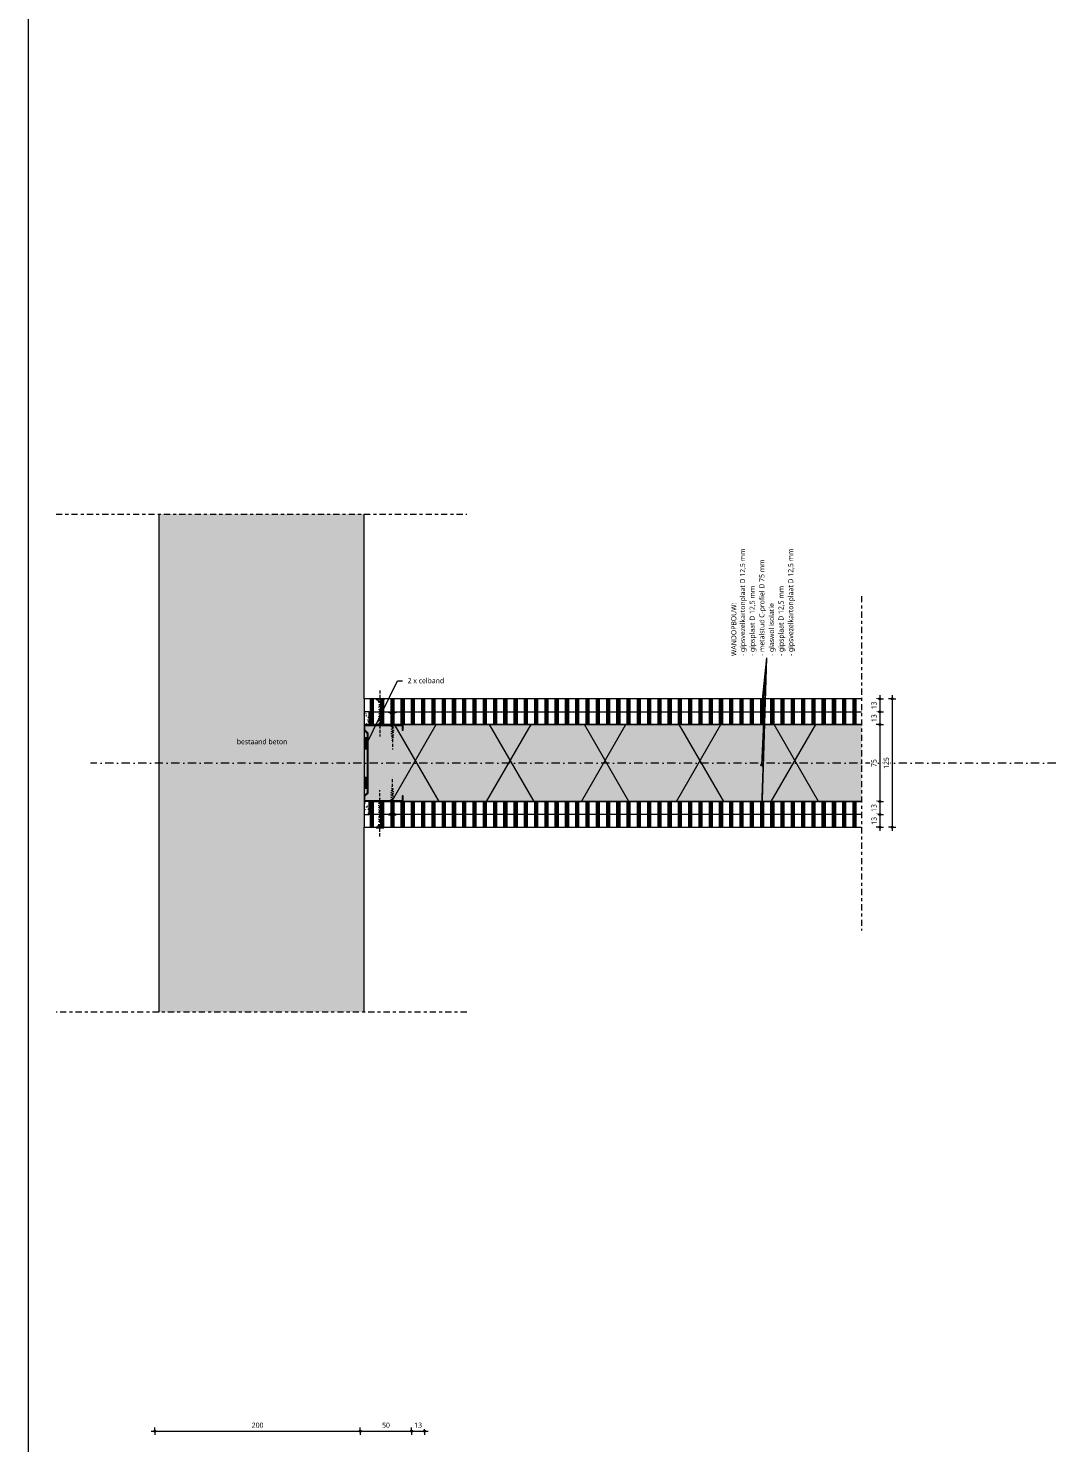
# Model space of a CAD drawing. Header units: millimetres. Extents: x 32900 to 38291, y -18988 to 4133.
# Drawn here: x 32971 to 33971, y -4504 to -3127 of the extents above; entities that cross this region are included whole.
import ezdxf

# ---------------------------------------------------------------- set-up
doc = ezdxf.new("R2010")
doc.units = ezdxf.units.MM
for name, pattern in [('MV_center', [15, 6, -3, 3, -3]), ('MV_hidden_2', [4.5, 3, -1.5]), ('MV_stramien', [16, 8, -4, 0, -4])]:
    doc.linetypes.add(name, pattern=pattern)
for name, color, linetype, lineweight in [('A-ANNO-DIMS', 211, 'Continuous', 13), ('A-ANNO-DIMS-2', 211, 'Continuous', 13), ('A-ANNO-NOTE', 131, 'Continuous', 18), ('A-DETL', 90, 'Continuous', 13), ('A-DETL-GENF', 92, 'Continuous', 18), ('A-DETL-THIN', 151, 'Continuous', 18), ('G-ANNO-TEXT', 231, 'Continuous', 13)]:
    doc.layers.add(name, color=color, linetype=linetype, lineweight=lineweight)
doc.styles.add('Segoe UI', font='segoeui.ttf', dxfattribs={"height": 5})
doc.styles.add('Segoe UI_B', font='segoeui.ttf', dxfattribs={"height": 5})
doc.dimstyles.new('2_5_mm', dxfattribs={"dimscale": 304.8, "dimtxt": 5.23682, "dimasz": 0.006562, "dimexe": 0.011811, "dimexo": 0.0625, "dimgap": 0.005906, "dimtad": 1, "dimdec": 0, "dimzin": 0, "dimdsep": 46, "dimtxsty": 'Segoe UI', "dimblk1": 'DOTBLANK', "dimblk2": 'DOTBLANK', "dimsah": 1, "dimcen": 0.09, "dimdle": 0.011811, "dimazin": 0, "dimtfac": 1, "dimtdec": 4, "dimtix": 1, "dimtmove": 0, "dimatfit": 3, "dimfxl": 0.011811, "dimfxlon": 1, "dimtvp": 1, "dimtfill": 1, "dimtolj": 1, "dimtzin": 0, "dimarcsym": 2})
pattern_1 = [(90, (4, 0), (-10, 6e-16), []), (90, (5, 0), (-10, 6e-16), []), (90, (6, 0), (-10, 6e-16), []), (90, (7, 0), (-10, 6e-16), [])]
pattern_2 = [(0, (0, 0), (8.128, 2.032), [0.67056, -5.425, 0.67056, -5.425, -32.512]), (0, (0, 0), (8.128, 2.032), [-12.192, 0.67056, -11.521, 0.67056, -5.425, -14.224]), (0, (0, 0), (8.128, 2.032), [-30.48, 0.67056, -3.393, 0.67056, -9.489]), (120, (3.048, 1.016), (-5.82376362, 6.02305448), [0.67056, -5.425, 0.67056, -5.425, -32.512]), (120, (3.048, 1.016), (-5.82376362, 6.02305448), [-12.192, 0.67056, -11.521, 0.67056, -5.425, -14.224]), (120, (3.048, 1.016), (-5.82376362, 6.02305448), [-30.48, 0.67056, -3.393, 0.67056, -9.489]), (240, (4.064, 5.08), (-2.30423638, -8.05505448), [0.67056, -5.425, 0.67056, -5.425, -32.512]), (240, (4.064, 5.08), (-2.30423638, -8.05505448), [-12.192, 0.67056, -11.521, 0.67056, -5.425, -14.224]), (240, (4.064, 5.08), (-2.30423638, -8.05505448), [-30.48, 0.67056, -3.393, 0.67056, -9.489])]

# ---------------------------------------------------------------- blocks, each defined once
blk = doc.blocks.new('42 isolatie - Type 1-V2-Details ziekenhuis Utiliteitsgebouw')
at = {"layer": 'A-DETL-GENF'}
h = blk.add_hatch(color=256, dxfattribs=at)
h.paths.add_polyline_path([(38.3, -75.8), (484.7, -75.8), (484.7, -0.8), (38.3, -0.8), (38.3, -6.4), (37.5, -6.4), (37.5, -1.6), (1.1, -1.6), (1.1, -6.1), (4.1, -9.1), (4.1, -67.5), (1.1, -70.5), (1.1, -75), (37.5, -75), (37.5, -70.2), (38.3, -70.2), (38.3, -75)])
h.paths.add_polyline_path([(0.3, -70.2), (3.3, -67.2), (3.3, -62.8), (0.3, -62.8), (0.3, -67.2)])
h.paths.add_polyline_path([(1.1, -52.4), (3.3, -52.4), (3.3, -24.2), (0.3, -24.2), (0.3, -52.4)])
h.paths.add_polyline_path([(1.1, -13.8), (3.3, -13.8), (3.3, -9.4), (0.3, -6.4), (0.3, -13.8)])
at = {"layer": 'A-DETL-GENF', "lineweight": 13}
h = blk.add_hatch(dxfattribs=at)
h.set_pattern_fill('FP_3', color=256, style=0, pattern_type=2)
h.set_pattern_definition([(300, (0, 0), (-69.282, -40), []), (240, (0, 0), (-69.282, 40), [])])
h.paths.add_polyline_path([(38.3, -75.8), (484.7, -75.8), (484.7, -0.8), (38.3, -0.8), (38.3, -6.4), (37.5, -6.4), (37.5, -1.6), (1.1, -1.6), (1.1, -6.1), (4.1, -9.1), (4.1, -67.5), (1.1, -70.5), (1.1, -75), (37.5, -75), (37.5, -70.2), (38.3, -70.2), (38.3, -75)])
h.paths.add_polyline_path([(0.3, -70.2), (3.3, -67.2), (3.3, -62.8), (0.3, -62.8), (0.3, -67.2)])
h.paths.add_polyline_path([(1.1, -52.4), (3.3, -52.4), (3.3, -24.2), (0.3, -24.2), (0.3, -52.4)])
h.paths.add_polyline_path([(1.1, -13.8), (3.3, -13.8), (3.3, -9.4), (0.3, -6.4), (0.3, -13.8)])
at = {"layer": 'A-DETL-GENF'}
for p, q in [((0.3, -6.4), (0.3, -13.8)), ((0.3, -6.4), (0.3, -13.8)), ((484.7, -0.8), (38.3, -0.8)), ((0.3, -24.2), (0.3, -52.4)), ((0.3, -24.2), (0.3, -52.4)), ((0.3, -62.8), (0.3, -70.2)), ((0.3, -62.8), (0.3, -70.2)), ((38.3, -75.8), (484.7, -75.8))]:
    blk.add_line(p, q, dxfattribs=at)
blk = doc.blocks.new('NLRS_00_DI_maskeer - Type 1-4234382-Details ziekenhuis Utiliteitsgebouw')
at = {"layer": 'A-DETL-GENF', "linetype": 'MV_center'}
blk.add_line((300, 0), (-100, 0), dxfattribs=at)
blk = doc.blocks.new('NLRS_00_DI_maskeer - Type 1-4234381-Details ziekenhuis Utiliteitsgebouw')
at = {"layer": 'A-DETL-GENF', "linetype": 'MV_center'}
blk.add_line((-100, 0), (300, 0), dxfattribs=at)
blk = doc.blocks.new('NLRS_00_DI_maskeer - Type 1-4234889-Details ziekenhuis Utiliteitsgebouw')
at = {"layer": 'A-DETL-GENF', "linetype": 'MV_center'}
blk.add_line((225.5, 0), (-100, 0), dxfattribs=at)
blk = doc.blocks.new('DIMBLOCK195-Details ziekenhuis Utiliteitsgebouw')
at = {"layer": 'A-ANNO-DIMS-2'}
for p, q in [((33800.1, -3779.9), (33796.5, -3779.9)), ((33800.1, -3776.3), (33800.1, -3792.4)), ((33800.1, -3779.9), (33803.7, -3779.9)), ((33800.1, -3792.4), (33796.5, -3792.4)), ((33800.1, -3792.4), (33803.7, -3792.4))]:
    blk.add_line(p, q, dxfattribs=at)
for centre in [(33800.1, -3779.9), (33800.1, -3792.4)]:
    blk.add_circle(centre, 1, dxfattribs=at)
at = {"layer": 'A-ANNO-DIMS-2', "color": 0, "insert": (33791.8, -3790), "char_height": 5, "width": 9.141, "attachment_point": 1, "rotation": 90, "line_spacing_factor": 1.142579, "style": 'Segoe UI', "bg_fill": 3, "box_fill_scale": 1.25, "bg_fill_color": 9, "bg_fill_true_color": 13158600, "bg_fill_transparency": 0}
blk.add_mtext('13', dxfattribs=at)
blk = doc.blocks.new('_DotBlank')
at = {"color": 0, "linetype": 'ByBlock', "lineweight": -2}
blk.add_line((-0.5, 0), (-1, 0), dxfattribs=at)
blk.add_circle((0, 0), 0.5, dxfattribs=at)
blk = doc.blocks.new('DIMBLOCK196-Details ziekenhuis Utiliteitsgebouw')
at = {"layer": 'A-ANNO-DIMS-2'}
for p, q in [((33800.1, -3792.4), (33796.5, -3792.4)), ((33800.1, -3792.4), (33800.1, -3804.9)), ((33800.1, -3792.4), (33803.7, -3792.4)), ((33800.1, -3804.9), (33796.5, -3804.9)), ((33800.1, -3804.9), (33803.7, -3804.9))]:
    blk.add_line(p, q, dxfattribs=at)
for centre in [(33800.1, -3792.4), (33800.1, -3804.9)]:
    blk.add_circle(centre, 1, dxfattribs=at)
at = {"layer": 'A-ANNO-DIMS-2', "color": 0, "insert": (33791.8, -3802.5), "char_height": 5, "width": 9.141, "attachment_point": 1, "rotation": 90, "line_spacing_factor": 1.142579, "style": 'Segoe UI', "bg_fill": 3, "box_fill_scale": 1.25, "bg_fill_color": 9, "bg_fill_true_color": 13158600, "bg_fill_transparency": 0}
blk.add_mtext('13', dxfattribs=at)
blk = doc.blocks.new('DIMBLOCK197-Details ziekenhuis Utiliteitsgebouw')
at = {"layer": 'A-ANNO-DIMS-2'}
for p, q in [((33800.1, -3804.9), (33796.5, -3804.9)), ((33800.1, -3804.9), (33800.1, -3879.9)), ((33800.1, -3804.9), (33803.7, -3804.9)), ((33800.1, -3879.9), (33796.5, -3879.9)), ((33800.1, -3879.9), (33803.7, -3879.9))]:
    blk.add_line(p, q, dxfattribs=at)
for centre in [(33800.1, -3804.9), (33800.1, -3879.9)]:
    blk.add_circle(centre, 1, dxfattribs=at)
at = {"layer": 'A-ANNO-DIMS-2', "color": 0, "insert": (33791.8, -3846.2), "char_height": 5, "width": 9.141, "attachment_point": 1, "rotation": 90, "line_spacing_factor": 1.142579, "style": 'Segoe UI', "bg_fill": 3, "box_fill_scale": 1.25, "bg_fill_color": 9, "bg_fill_true_color": 13158600, "bg_fill_transparency": 0}
blk.add_mtext('75', dxfattribs=at)
blk = doc.blocks.new('DIMBLOCK198-Details ziekenhuis Utiliteitsgebouw')
at = {"layer": 'A-ANNO-DIMS-2'}
for p, q in [((33800.1, -3879.9), (33796.5, -3879.9)), ((33800.1, -3879.9), (33800.1, -3892.4)), ((33800.1, -3879.9), (33803.7, -3879.9)), ((33800.1, -3892.4), (33796.5, -3892.4)), ((33800.1, -3892.4), (33803.7, -3892.4))]:
    blk.add_line(p, q, dxfattribs=at)
for centre in [(33800.1, -3879.9), (33800.1, -3892.4)]:
    blk.add_circle(centre, 1, dxfattribs=at)
at = {"layer": 'A-ANNO-DIMS-2', "color": 0, "insert": (33791.8, -3890), "char_height": 5, "width": 9.141, "attachment_point": 1, "rotation": 90, "line_spacing_factor": 1.142579, "style": 'Segoe UI', "bg_fill": 3, "box_fill_scale": 1.25, "bg_fill_color": 9, "bg_fill_true_color": 13158600, "bg_fill_transparency": 0}
blk.add_mtext('13', dxfattribs=at)
blk = doc.blocks.new('DIMBLOCK199-Details ziekenhuis Utiliteitsgebouw')
at = {"layer": 'A-ANNO-DIMS-2'}
for p, q in [((33800.1, -3892.4), (33796.5, -3892.4)), ((33800.1, -3892.4), (33800.1, -3908.5)), ((33800.1, -3892.4), (33803.7, -3892.4)), ((33800.1, -3904.9), (33796.5, -3904.9)), ((33800.1, -3904.9), (33803.7, -3904.9))]:
    blk.add_line(p, q, dxfattribs=at)
for centre in [(33800.1, -3892.4), (33800.1, -3904.9)]:
    blk.add_circle(centre, 1, dxfattribs=at)
at = {"layer": 'A-ANNO-DIMS-2', "color": 0, "insert": (33791.8, -3902.5), "char_height": 5, "width": 9.141, "attachment_point": 1, "rotation": 90, "line_spacing_factor": 1.142579, "style": 'Segoe UI', "bg_fill": 3, "box_fill_scale": 1.25, "bg_fill_color": 9, "bg_fill_true_color": 13158600, "bg_fill_transparency": 0}
blk.add_mtext('13', dxfattribs=at)
blk = doc.blocks.new('DIMBLOCK200-Details ziekenhuis Utiliteitsgebouw')
at = {"layer": 'A-ANNO-DIMS-2'}
for p, q in [((33812.1, -3779.9), (33808.5, -3779.9)), ((33812.1, -3776.3), (33812.1, -3908.5)), ((33812.1, -3779.9), (33815.7, -3779.9)), ((33812.1, -3904.9), (33808.5, -3904.9)), ((33812.1, -3904.9), (33815.7, -3904.9))]:
    blk.add_line(p, q, dxfattribs=at)
for centre in [(33812.1, -3779.9), (33812.1, -3904.9)]:
    blk.add_circle(centre, 1, dxfattribs=at)
at = {"layer": 'A-ANNO-DIMS-2', "color": 0, "insert": (33803.8, -3848.1), "char_height": 5, "width": 13.711, "attachment_point": 1, "rotation": 90, "line_spacing_factor": 1.142579, "style": 'Segoe UI', "bg_fill": 3, "box_fill_scale": 1.25, "bg_fill_color": 9, "bg_fill_true_color": 13158600, "bg_fill_transparency": 0}
blk.add_mtext('125', dxfattribs=at)
blk = doc.blocks.new('DIMBLOCK209-Details ziekenhuis Utiliteitsgebouw')
at = {"layer": 'A-ANNO-DIMS-2'}
for p, q in [((33094.1, -4493), (33094.1, -4489.4)), ((33294.1, -4493), (33294.1, -4489.4)), ((33090.5, -4493), (33294.1, -4493)), ((33094.1, -4493), (33094.1, -4496.6)), ((33294.1, -4493), (33294.1, -4496.6))]:
    blk.add_line(p, q, dxfattribs=at)
for centre in [(33094.1, -4493), (33294.1, -4493)]:
    blk.add_circle(centre, 1, dxfattribs=at)
at = {"layer": 'A-ANNO-DIMS-2', "color": 0, "insert": (33188.4, -4484.6), "char_height": 5, "width": 13.711, "attachment_point": 1, "line_spacing_factor": 1.142579, "style": 'Segoe UI', "bg_fill": 3, "box_fill_scale": 1.25, "bg_fill_color": 9, "bg_fill_true_color": 13158600, "bg_fill_transparency": 0}
blk.add_mtext('200', dxfattribs=at)
blk = doc.blocks.new('DIMBLOCK210-Details ziekenhuis Utiliteitsgebouw')
at = {"layer": 'A-ANNO-DIMS-2'}
for p, q in [((33294.1, -4493), (33294.1, -4489.4)), ((33344.1, -4493), (33344.1, -4489.4)), ((33294.1, -4493), (33344.1, -4493)), ((33294.1, -4493), (33294.1, -4496.6)), ((33344.1, -4493), (33344.1, -4496.6))]:
    blk.add_line(p, q, dxfattribs=at)
for centre in [(33294.1, -4493), (33344.1, -4493)]:
    blk.add_circle(centre, 1, dxfattribs=at)
at = {"layer": 'A-ANNO-DIMS-2', "color": 0, "insert": (33315.3, -4484.6), "char_height": 5, "width": 9.141, "attachment_point": 1, "line_spacing_factor": 1.142579, "style": 'Segoe UI', "bg_fill": 3, "box_fill_scale": 1.25, "bg_fill_color": 9, "bg_fill_true_color": 13158600, "bg_fill_transparency": 0}
blk.add_mtext('50', dxfattribs=at)
blk = doc.blocks.new('DIMBLOCK211-Details ziekenhuis Utiliteitsgebouw')
at = {"layer": 'A-ANNO-DIMS-2'}
for p, q in [((33344.1, -4493), (33344.1, -4489.4)), ((33356.6, -4493), (33356.6, -4489.4)), ((33344.1, -4493), (33360.2, -4493)), ((33344.1, -4493), (33344.1, -4496.6)), ((33356.6, -4493), (33356.6, -4496.6))]:
    blk.add_line(p, q, dxfattribs=at)
for centre in [(33344.1, -4493), (33356.6, -4493)]:
    blk.add_circle(centre, 1, dxfattribs=at)
at = {"layer": 'A-ANNO-DIMS-2', "color": 0, "insert": (33346.6, -4484.6), "char_height": 5, "width": 9.141, "attachment_point": 1, "line_spacing_factor": 1.142579, "style": 'Segoe UI', "bg_fill": 3, "box_fill_scale": 1.25, "bg_fill_color": 9, "bg_fill_true_color": 13158600, "bg_fill_transparency": 0}
blk.add_mtext('13', dxfattribs=at)

msp = doc.modelspace()

# ---------------------------------------------------------------- hatches: boundary and pattern name
at = {"layer": 'A-DETL-GENF'}
for points in [[(33097.8, -4084.9), (33297.8, -4084.9), (33297.8, -3599.9), (33097.8, -3599.9), (33097.8, -3904.9)], [(33297.8, -3828.4), (33300.8, -3828.4), (33300.8, -3817.9), (33297.8, -3817.9)], [(33300.8, -3866.9), (33300.8, -3856.5), (33297.8, -3856.5), (33297.8, -3866.9)]]:
    msp.add_hatch(color=9, dxfattribs=at).paths.add_polyline_path(points)
at = {"layer": 'A-DETL-GENF', "lineweight": 13}
h = msp.add_hatch(dxfattribs=at)
h.set_pattern_fill('FP_2', color=254, style=0, pattern_type=2)
h.set_pattern_definition(pattern_1)
h.paths.add_polyline_path([(33302.8, -3792.4), (33782.2, -3792.4), (33782.2, -3779.9), (33297.8, -3779.9), (33297.8, -3792.4)])
h = msp.add_hatch(dxfattribs=at)
h.set_pattern_fill('FP_6', color=254, style=0, pattern_type=2)
h.set_pattern_definition(pattern_2)
h.paths.add_polyline_path([(33297.8, -3804.9), (33302.8, -3804.9), (33302.8, -3792.4), (33297.8, -3792.4)])
h = msp.add_hatch(dxfattribs=at)
h.set_pattern_fill('FP_2', color=254, style=0, pattern_type=2)
h.set_pattern_definition(pattern_1)
h.paths.add_polyline_path([(33335, -3804.9), (33782.2, -3804.9), (33782.2, -3792.4), (33302.8, -3792.4), (33302.8, -3804.9)])
h = msp.add_hatch(dxfattribs=at)
h.set_pattern_fill('FP_6', color=254, style=0, pattern_type=2)
h.set_pattern_definition(pattern_2)
h.paths.add_polyline_path([(33297.8, -3879.9), (33335.8, -3879.9), (33335.8, -3874.3), (33335, -3874.3), (33335, -3879.1), (33298.6, -3879.1), (33298.6, -3874.7), (33301.6, -3871.7), (33301.6, -3813.2), (33298.6, -3810.2), (33298.6, -3805.7), (33335, -3805.7), (33335, -3810.5), (33335.8, -3810.5), (33335.8, -3804.9), (33297.8, -3804.9), (33297.8, -3810.5), (33300.8, -3813.5), (33300.8, -3871.3), (33297.8, -3874.3)])
h = msp.add_hatch(dxfattribs=at)
h.set_pattern_fill('FP_6', color=254, style=0, pattern_type=2)
h.set_pattern_definition(pattern_2)
h.paths.add_polyline_path([(33297.8, -3892.4), (33302.8, -3892.4), (33302.8, -3879.9), (33297.8, -3879.9)])
h = msp.add_hatch(dxfattribs=at)
h.set_pattern_fill('FP_2', color=254, style=0, pattern_type=2)
h.set_pattern_definition(pattern_1)
h.paths.add_polyline_path([(33782.2, -3892.4), (33782.2, -3879.9), (33302.8, -3879.9), (33302.8, -3892.4), (33335.8, -3892.4)])
h = msp.add_hatch(dxfattribs=at)
h.set_pattern_fill('FP_2', color=254, style=0, pattern_type=2)
h.set_pattern_definition(pattern_1)
h.paths.add_polyline_path([(33782.2, -3904.9), (33782.2, -3892.4), (33297.8, -3892.4), (33297.8, -3904.9), (33302.8, -3904.9)])
at = {"layer": 'G-ANNO-TEXT'}
msp.add_hatch(color=7, dxfattribs=at).paths.add_polyline_path([(33298.8, -3826.5), (33300.9, -3823.6), (33299.8, -3823)])

# ---------------------------------------------------------------- linework, layer by layer
at = {"layer": 'A-ANNO-NOTE'}
for p in [(33685, -3844.3), (33685, -3886.4), (33685, -3899.3), (33685, -3798.3), (33685, -3786.8)]:
    msp.add_line(p, (33689.9, -3740.1), dxfattribs=at)
for centre in [(33685, -3786.8), (33685, -3798.3), (33685, -3844.3), (33685, -3886.4), (33685, -3899.3)]:
    msp.add_circle(centre, 1, dxfattribs=at)
at = {"layer": 'A-DETL', "lineweight": 18}
for p, q in [((32970.8, 3651.9), (32970.8, -18988.1)), ((33097.8, -3599.9), (33097.8, -4084.9)), ((33297.8, -3779.9), (33297.8, -3599.9)), ((33297.8, -4084.9), (33297.8, -3904.9))]:
    msp.add_line(p, q, dxfattribs=at)
at = {"layer": 'A-DETL', "linetype": 'MV_hidden_2'}
for p, q in [((33313.2, -3771.6), (33313.2, -3804.9)), ((33325.3, -3784.1), (33325.3, -3804.9)), ((33313.2, -3805.7), (33313.2, -3816.6)), ((33325.3, -3805.7), (33325.3, -3829.1)), ((33313.2, -3879.1), (33313.2, -3868.8)), ((33325.3, -3879.1), (33325.3, -3856.3)), ((33313.2, -3913.8), (33313.2, -3879.9)), ((33325.3, -3901.3), (33325.3, -3879.9))]:
    msp.add_line(p, q, dxfattribs=at)
at = {"layer": 'A-DETL'}
for p, q in [((33309.5, -3779.9), (33317, -3779.9)), ((33309.5, -3779.9), (33309.5, -3780.8)), ((33314.7, -3784.3), (33311.7, -3786)), ((33314.7, -3786.5), (33311.7, -3788.3)), ((33317, -3779.9), (33317, -3780.8)), ((33302.8, -3792.4), (33297.8, -3792.4)), ((33297.8, -3792.4), (33297.8, -3804.9)), ((33302.8, -3804.9), (33302.8, -3792.4)), ((33314.7, -3788.8), (33311.7, -3790.5)), ((33314.7, -3791), (33311.7, -3792.8)), ((33314.9, -3795.4), (33311.7, -3797.3)), ((33314.7, -3797.8), (33311.7, -3799.5)), ((33314.7, -3800), (33311.7, -3801.8)), ((33314.7, -3793.3), (33311.9, -3794.9)), ((33321.5, -3792.4), (33329, -3792.4)), ((33321.5, -3792.4), (33321.5, -3793.3)), ((33326.8, -3796.8), (33323.8, -3798.5)), ((33326.8, -3799), (33323.8, -3800.8)), ((33329, -3792.4), (33329, -3793.3)), ((33297.8, -3804.9), (33302.8, -3804.9)), ((33314.7, -3802.3), (33311.9, -3803.9)), ((33312.8, -3805.7), (33312.4, -3806)), ((33313.7, -3807.6), (33312.8, -3808.1)), ((33314.3, -3804.9), (33314.2, -3804.9)), ((33326.8, -3801.3), (33323.8, -3803)), ((33326.8, -3805.8), (33323.8, -3807.5)), ((33326.8, -3808), (33323.8, -3809.8)), ((33326.8, -3810.3), (33323.8, -3812)), ((33326.9, -3812.4), (33323.8, -3814.3)), ((33326.8, -3814.8), (33324, -3816.4)), ((33326.8, -3803.5), (33324.3, -3804.9)), ((33300.8, -3817.9), (33297.8, -3817.9)), ((33297.8, -3817.9), (33297.8, -3828.4)), ((33297.8, -3828.4), (33300.8, -3828.4)), ((33300.8, -3828.4), (33300.8, -3817.9)), ((33326.3, -3817.4), (33324.4, -3818.5)), ((33325.8, -3820.1), (33324.9, -3820.6)), ((33297.8, -3856.5), (33297.8, -3866.9)), ((33300.8, -3856.5), (33297.8, -3856.5)), ((33297.8, -3866.9), (33300.8, -3866.9)), ((33300.8, -3866.9), (33300.8, -3856.5)), ((33326.8, -3870.6), (33324, -3869)), ((33326.3, -3868), (33324.4, -3866.9)), ((33325.8, -3865.2), (33324.9, -3864.7)), ((33302.8, -3879.9), (33297.8, -3879.9)), ((33297.8, -3879.9), (33297.8, -3892.4)), ((33302.8, -3892.4), (33302.8, -3879.9)), ((33314.7, -3885.3), (33311.7, -3883.6)), ((33314.7, -3883.1), (33311.9, -3881.5)), ((33313.7, -3877.7), (33312.8, -3877.2)), ((33314.3, -3880.5), (33313.3, -3879.9)), ((33326.8, -3872.8), (33323.8, -3871.1)), ((33326.8, -3875.1), (33323.8, -3873.3)), ((33326.8, -3877.3), (33323.8, -3875.6)), ((33326, -3879.1), (33323.8, -3877.8)), ((33326.8, -3881.8), (33323.8, -3880.1)), ((33326.8, -3884.1), (33323.8, -3882.3)), ((33297.8, -3892.4), (33302.8, -3892.4)), ((33314.7, -3887.6), (33311.7, -3885.8)), ((33314.9, -3889.9), (33311.7, -3888.1)), ((33314.7, -3892.1), (33311.7, -3890.3)), ((33314.7, -3894.3), (33311.7, -3892.6)), ((33314.7, -3896.6), (33311.7, -3894.8)), ((33314.7, -3898.8), (33311.7, -3897.1)), ((33321.5, -3892.9), (33321.5, -3892.1)), ((33321.5, -3892.9), (33329, -3892.9)), ((33326.8, -3886.3), (33323.8, -3884.6)), ((33326.8, -3888.6), (33323.8, -3886.8)), ((33329, -3892.9), (33329, -3892.1)), ((33309.5, -3905.4), (33309.5, -3904.6)), ((33309.5, -3905.4), (33317, -3905.4)), ((33314.7, -3901.1), (33311.7, -3899.3)), ((33317, -3905.4), (33317, -3904.6))]:
    msp.add_line(p, q, dxfattribs=at)
at = {"layer": 'A-DETL', "linetype": 'MV_stramien', "lineweight": 18}
msp.add_line((33971.3, -3842.4), (33031.3, -3842.4), dxfattribs=at)
at = {"layer": 'A-DETL'}
for centre, start, end in [((33309.5, -3783.5), 0, 90), ((33317, -3783.5), 90, 180), ((33321.5, -3796), 0, 90), ((33329, -3796), 90, 180), ((33321.5, -3889.3), 270, 357.9161), ((33329, -3889.3), 182.0839, 270), ((33309.5, -3901.8), 270, 0), ((33317, -3901.8), 180, 270)]:
    msp.add_arc(centre, 2.75, start, end, dxfattribs=at)
at = {"layer": 'A-DETL-THIN'}
for p, q in [((33782.2, -3779.9), (33297.8, -3779.9)), ((33297.8, -3779.9), (33297.8, -3792.4)), ((33302.8, -3792.4), (33782.2, -3792.4)), ((33297.8, -3804.9), (33297.8, -3810.5)), ((33297.8, -3810.5), (33300.8, -3813.5)), ((33298.6, -3810.2), (33298.6, -3805.7)), ((33298.6, -3805.7), (33335, -3805.7)), ((33301.6, -3813.2), (33298.6, -3810.2)), ((33300.8, -3813.5), (33300.8, -3817.9)), ((33301.6, -3871.7), (33301.6, -3813.2)), ((33335.8, -3804.9), (33302.8, -3804.9)), ((33335, -3805.7), (33335, -3810.5)), ((33335, -3810.5), (33335.8, -3810.5)), ((33335.8, -3804.9), (33782.2, -3804.9)), ((33335.8, -3810.5), (33335.8, -3804.9)), ((33300.8, -3828.4), (33300.8, -3856.5)), ((33300.8, -3866.9), (33300.8, -3871.3)), ((33300.8, -3871.3), (33297.8, -3874.3)), ((33297.8, -3874.3), (33297.8, -3879.9)), ((33298.6, -3874.7), (33301.6, -3871.7)), ((33298.6, -3879.1), (33298.6, -3874.7)), ((33335, -3879.1), (33298.6, -3879.1)), ((33302.8, -3879.9), (33335.8, -3879.9)), ((33335.8, -3874.3), (33335, -3874.3)), ((33335, -3874.3), (33335, -3879.1)), ((33335.8, -3879.9), (33335.8, -3874.3)), ((33782.2, -3879.9), (33335.8, -3879.9)), ((33297.8, -3892.4), (33297.8, -3904.9)), ((33782.2, -3892.4), (33302.8, -3892.4)), ((33297.8, -3904.9), (33782.2, -3904.9))]:
    msp.add_line(p, q, dxfattribs=at)
at = {"layer": 'G-ANNO-TEXT', "color": 250}
for p, q in [((33298.8, -3826.5), (33330.4, -3762.2)), ((33330.4, -3762.2), (33335.2, -3762.2)), ((33299.8, -3823), (33298.8, -3826.5)), ((33298.8, -3826.5), (33300.9, -3823.6)), ((33300.9, -3823.6), (33299.8, -3823))]:
    msp.add_line(p, q, dxfattribs=at)

# ---------------------------------------------------------------- block references
at = {"layer": 'A-DETL-GENF', "linetype": 'MV_center'}
for name, p, rotation in [('NLRS_00_DI_maskeer - Type 1-4234382-Details ziekenhuis Utiliteitsgebouw', (33297.8, -3599.9), 180), ('NLRS_00_DI_maskeer - Type 1-4234889-Details ziekenhuis Utiliteitsgebouw', (33782.2, -3905.4), 90), ('NLRS_00_DI_maskeer - Type 1-4234381-Details ziekenhuis Utiliteitsgebouw', (33297.8, -4084.9), 180)]:
    msp.add_blockref(name, p, dxfattribs=dict(at, rotation=rotation))
at = {"layer": 'A-DETL-GENF'}
msp.add_blockref('42 isolatie - Type 1-V2-Details ziekenhuis Utiliteitsgebouw', (33297.5, -3804.1), dxfattribs=at)

# ---------------------------------------------------------------- texts
at = {"layer": 'A-ANNO-NOTE', "lineweight": 13, "insert": (33663.8, -3738.2), "char_height": 5, "width": 126.506, "attachment_point": 1, "rotation": 90, "style": 'Segoe UI', "bg_fill": 3, "box_fill_scale": 1.25, "bg_fill_color": 9, "bg_fill_true_color": 13158600, "bg_fill_transparency": 0}
msp.add_mtext('- gipsvezelkartonplaat D 12,5 mm', dxfattribs=at)
at = {"layer": 'G-ANNO-TEXT', "color": 7, "char_height": 5, "attachment_point": 1, "style": 'Segoe UI'}
for s, insert, width in [('2 x celband', (33340.2, -3759.7), 42.81), ('bestaand beton', (33173.8, -3819.1), 58.844)]:
    msp.add_mtext(s, dxfattribs=dict(at, insert=insert, width=width))

# ---------------------------------------------------------------- dimensions: what is measured, and where the dimension line sits
at = {"layer": 'A-ANNO-DIMS'}
dim = msp.add_linear_dim(base=(33800.1483295, -3792.4297084), p1=(33803.7483295, -3779.9297084), p2=(33803.7483295, -3792.4297084), angle=90, dimstyle='2_5_mm', override={"dimpost": '<>', "dimfxl": 12.5}, dxfattribs=at)
dim.commit()
dim.dimension.update_dxf_attribs({"geometry": 'DIMBLOCK195-Details ziekenhuis Utiliteitsgebouw', "text_midpoint": (33795.7489571, -3786.1797084)})
dim = msp.add_linear_dim(base=(33294.1, -4493), p1=(33094.1, -4496.6), p2=(33294.1, -4496.6), dimstyle='2_5_mm', override={"dimpost": '<>', "dimfxl": 200}, dxfattribs=at)
dim.commit()
dim.dimension.update_dxf_attribs({"geometry": 'DIMBLOCK209-Details ziekenhuis Utiliteitsgebouw', "text_midpoint": (33194.1, -4488.6)})

# ---------------------------------------------------------------- next in the draw order: texts
at = {"layer": 'A-ANNO-NOTE', "lineweight": 13, "char_height": 5, "attachment_point": 1, "rotation": 90, "bg_fill": 3, "box_fill_scale": 1.25, "bg_fill_color": 9, "bg_fill_true_color": 13158600, "bg_fill_transparency": 0}
for s, insert, width, style in [('- gipsplaat D 12,5 mm', (33673.2, -3738.2), 83.536, 'Segoe UI'), ('WANDOPBOUW:', (33655.3, -3738.2), 67.823, 'Segoe UI_B')]:
    msp.add_mtext(s, dxfattribs=dict(at, insert=insert, width=width, style=style))

# ---------------------------------------------------------------- next in the draw order: dimensions: what is measured, and where the dimension line sits
at = {"layer": 'A-ANNO-DIMS'}
dim = msp.add_linear_dim(base=(33800.1483295, -3804.9297084), p1=(33803.7483295, -3792.4297084), p2=(33803.7483295, -3804.9297084), angle=90, dimstyle='2_5_mm', override={"dimpost": '<>', "dimfxl": 12.5}, dxfattribs=at)
dim.commit()
dim.dimension.update_dxf_attribs({"geometry": 'DIMBLOCK196-Details ziekenhuis Utiliteitsgebouw', "text_midpoint": (33795.7489571, -3798.6797084)})
dim = msp.add_linear_dim(base=(33344.1, -4493), p1=(33294.1, -4496.6), p2=(33344.1, -4496.6), dimstyle='2_5_mm', override={"dimpost": '<>', "dimfxl": 50}, dxfattribs=at)
dim.commit()
dim.dimension.update_dxf_attribs({"geometry": 'DIMBLOCK210-Details ziekenhuis Utiliteitsgebouw', "text_midpoint": (33319.1, -4488.6)})

# ---------------------------------------------------------------- next in the draw order: texts
at = {"layer": 'A-ANNO-NOTE', "lineweight": 13, "insert": (33682.6, -3738.2), "char_height": 5, "width": 115.603, "attachment_point": 1, "rotation": 90, "style": 'Segoe UI', "bg_fill": 3, "box_fill_scale": 1.25, "bg_fill_color": 9, "bg_fill_true_color": 13158600, "bg_fill_transparency": 0}
msp.add_mtext('- metalstud C-profiel D 75 mm', dxfattribs=at)

# ---------------------------------------------------------------- next in the draw order: dimensions: what is measured, and where the dimension line sits
at = {"layer": 'A-ANNO-DIMS'}
dim = msp.add_linear_dim(base=(33800.1, -3879.9), p1=(33803.7, -3804.9), p2=(33803.7, -3879.9), angle=90, dimstyle='2_5_mm', override={"dimpost": '<>', "dimfxl": 75}, dxfattribs=at)
dim.commit()
dim.dimension.update_dxf_attribs({"geometry": 'DIMBLOCK197-Details ziekenhuis Utiliteitsgebouw', "text_midpoint": (33795.8, -3842.4)})
dim = msp.add_linear_dim(base=(33356.6388421, -4492.9568158), p1=(33344.1388421, -4496.5568158), p2=(33356.6388421, -4496.5568158), dimstyle='2_5_mm', override={"dimpost": '<>', "dimfxl": 12.5}, dxfattribs=at)
dim.commit()
dim.dimension.update_dxf_attribs({"geometry": 'DIMBLOCK211-Details ziekenhuis Utiliteitsgebouw', "text_midpoint": (33350.3888421, -4488.5574434)})

# ---------------------------------------------------------------- next in the draw order: texts
at = {"layer": 'A-ANNO-NOTE', "lineweight": 13, "insert": (33692, -3738.2), "char_height": 5, "width": 62.692, "attachment_point": 1, "rotation": 90, "style": 'Segoe UI', "bg_fill": 3, "box_fill_scale": 1.25, "bg_fill_color": 9, "bg_fill_true_color": 13158600, "bg_fill_transparency": 0}
msp.add_mtext('- glaswol isolatie', dxfattribs=at)

# ---------------------------------------------------------------- next in the draw order: dimensions: what is measured, and where the dimension line sits
at = {"layer": 'A-ANNO-DIMS'}
dim = msp.add_linear_dim(base=(33800.1483295, -3892.4297084), p1=(33803.7483295, -3879.9297084), p2=(33803.7483295, -3892.4297084), angle=90, dimstyle='2_5_mm', override={"dimpost": '<>', "dimfxl": 12.5}, dxfattribs=at)
dim.commit()
dim.dimension.update_dxf_attribs({"geometry": 'DIMBLOCK198-Details ziekenhuis Utiliteitsgebouw', "text_midpoint": (33795.7489571, -3886.1797084)})

# ---------------------------------------------------------------- next in the draw order: texts
at = {"layer": 'A-ANNO-NOTE', "lineweight": 13, "insert": (33701.3, -3738.2), "char_height": 5, "width": 83.536, "attachment_point": 1, "rotation": 90, "style": 'Segoe UI', "bg_fill": 3, "box_fill_scale": 1.25, "bg_fill_color": 9, "bg_fill_true_color": 13158600, "bg_fill_transparency": 0}
msp.add_mtext('- gipsplaat D 12,5 mm', dxfattribs=at)

# ---------------------------------------------------------------- next in the draw order: dimensions: what is measured, and where the dimension line sits
at = {"layer": 'A-ANNO-DIMS'}
dim = msp.add_linear_dim(base=(33800.1483295, -3904.9297084), p1=(33803.7483295, -3892.4297084), p2=(33803.7483295, -3904.9297084), angle=90, dimstyle='2_5_mm', override={"dimpost": '<>', "dimfxl": 12.5}, dxfattribs=at)
dim.commit()
dim.dimension.update_dxf_attribs({"geometry": 'DIMBLOCK199-Details ziekenhuis Utiliteitsgebouw', "text_midpoint": (33795.7489571, -3898.6797084)})

# ---------------------------------------------------------------- next in the draw order: texts
at = {"layer": 'A-ANNO-NOTE', "lineweight": 13, "insert": (33710.7, -3738.2), "char_height": 5, "width": 126.506, "attachment_point": 1, "rotation": 90, "style": 'Segoe UI', "bg_fill": 3, "box_fill_scale": 1.25, "bg_fill_color": 9, "bg_fill_true_color": 13158600, "bg_fill_transparency": 0}
msp.add_mtext('- gipsvezelkartonplaat D 12,5 mm', dxfattribs=at)

# ---------------------------------------------------------------- next in the draw order: dimensions: what is measured, and where the dimension line sits
at = {"layer": 'A-ANNO-DIMS'}
dim = msp.add_linear_dim(base=(33812.1, -3904.9), p1=(33808.5, -3779.9), p2=(33808.5, -3904.9), angle=90, dimstyle='2_5_mm', override={"dimpost": '<>', "dimfxl": 125}, dxfattribs=at)
dim.commit()
dim.dimension.update_dxf_attribs({"geometry": 'DIMBLOCK200-Details ziekenhuis Utiliteitsgebouw', "text_midpoint": (33807.7, -3842.4)})

doc.saveas('drawing.dxf')
